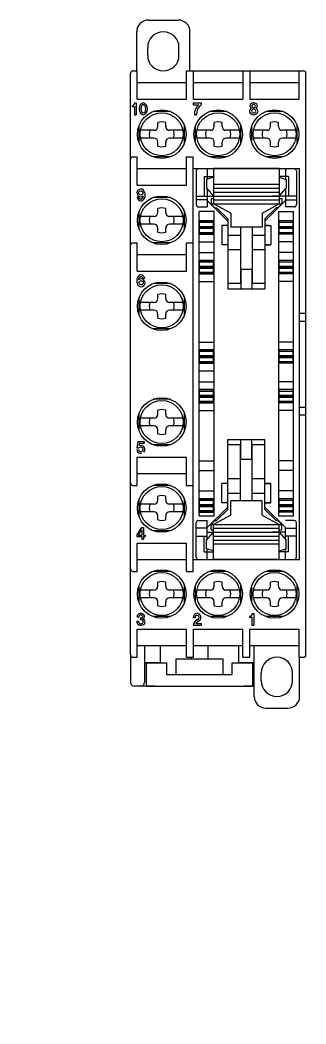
# Model space of a CAD drawing. Header units: millimetres. Extents: x 24 to 1375, y 8 to 284.
# Drawn here: x 875.7 to 912.2, y 7.5 to 135.9 of the extents above; entities that cross this region are included whole.
import ezdxf

# ---------------------------------------------------------------- set-up
doc = ezdxf.new("R2010")
doc.units = ezdxf.units.MM

msp = doc.modelspace()

# ---------------------------------------------------------------- hatches: boundary and pattern name
at = {"true_color": 0x4f9c68}
h = msp.add_hatch(color=105, dxfattribs=at)
h.dxf.hatch_style = 2
h.paths.add_polyline_path([(876.8, 11.47), (880.77, 11.48)])
h = msp.add_hatch(color=105, dxfattribs=at)
h.dxf.hatch_style = 2
h.paths.add_polyline_path([(876.8, 11.48), (880.77, 11.48)])
at = {"true_color": 0x509d69}
h = msp.add_hatch(color=115, dxfattribs=at)
h.dxf.hatch_style = 2
h.paths.add_polyline_path([(880.77, 11.48), (876.8, 11.48)])
at = {"true_color": 0x4e9b68}
h = msp.add_hatch(color=105, dxfattribs=at)
h.dxf.hatch_style = 2
h.paths.add_polyline_path([(876.8, 11.46), (880.77, 11.47)])
at = {"true_color": 0x4e9c68}
h = msp.add_hatch(color=105, dxfattribs=at)
h.dxf.hatch_style = 2
h.paths.add_polyline_path([(876.8, 11.47), (880.77, 11.47)])
at = {"true_color": 0x4c9b67}
h = msp.add_hatch(color=105, dxfattribs=at)
h.dxf.hatch_style = 2
h.paths.add_polyline_path([(876.8, 11.45), (880.77, 11.46)])
h = msp.add_hatch(color=105, dxfattribs=at)
h.dxf.hatch_style = 2
h.paths.add_polyline_path([(876.8, 11.46), (880.77, 11.46)])
at = {"true_color": 0x4d9a67}
h = msp.add_hatch(color=105, dxfattribs=at)
h.dxf.hatch_style = 2
h.paths.add_polyline_path([(876.8, 11.44), (880.77, 11.45)])
at = {"true_color": 0x4b9a66}
h = msp.add_hatch(color=105, dxfattribs=at)
h.dxf.hatch_style = 2
h.paths.add_polyline_path([(876.8, 11.43), (880.77, 11.44)])
h = msp.add_hatch(color=105, dxfattribs=at)
h.dxf.hatch_style = 2
h.paths.add_polyline_path([(876.8, 11.44), (880.77, 11.44)])
at = {"true_color": 0x4a9965}
h = msp.add_hatch(color=105, dxfattribs=at)
h.dxf.hatch_style = 2
h.paths.add_polyline_path([(876.8, 11.43), (880.77, 11.43)])
at = {"true_color": 0x499865}
h = msp.add_hatch(color=105, dxfattribs=at)
h.dxf.hatch_style = 2
h.paths.add_polyline_path([(876.8, 11.4), (880.77, 11.41)])
at = {"true_color": 0x489865}
h = msp.add_hatch(color=105, dxfattribs=at)
h.dxf.hatch_style = 2
h.paths.add_polyline_path([(876.8, 11.41), (880.77, 11.41)])
at = {"true_color": 0x479864}
h = msp.add_hatch(color=105, dxfattribs=at)
h.dxf.hatch_style = 2
h.paths.add_polyline_path([(876.8, 11.39), (880.77, 11.4)])
h = msp.add_hatch(color=105, dxfattribs=at)
h.dxf.hatch_style = 2
h.paths.add_polyline_path([(876.8, 11.4), (880.77, 11.4)])
at = {"true_color": 0x469763}
h = msp.add_hatch(color=105, dxfattribs=at)
h.dxf.hatch_style = 2
h.paths.add_polyline_path([(876.8, 11.38), (880.77, 11.39)])
at = {"true_color": 0x479764}
h = msp.add_hatch(color=105, dxfattribs=at)
h.dxf.hatch_style = 2
h.paths.add_polyline_path([(876.8, 11.39), (880.77, 11.39)])
at = {"true_color": 0x469663}
h = msp.add_hatch(color=105, dxfattribs=at)
h.dxf.hatch_style = 2
h.paths.add_polyline_path([(876.8, 11.37), (880.77, 11.38)])
at = {"true_color": 0x449662}
h = msp.add_hatch(color=105, dxfattribs=at)
h.dxf.hatch_style = 2
h.paths.add_polyline_path([(876.8, 11.36), (880.77, 11.37)])
h = msp.add_hatch(color=105, dxfattribs=at)
h.dxf.hatch_style = 2
h.paths.add_polyline_path([(876.8, 11.37), (880.77, 11.37)])
at = {"true_color": 0x439562}
h = msp.add_hatch(color=105, dxfattribs=at)
h.dxf.hatch_style = 2
h.paths.add_polyline_path([(876.8, 11.35), (880.77, 11.36)])
at = {"true_color": 0x459662}
h = msp.add_hatch(color=105, dxfattribs=at)
h.dxf.hatch_style = 2
h.paths.add_polyline_path([(876.8, 11.36), (880.77, 11.36)])
at = {"true_color": 0x419561}
h = msp.add_hatch(color=105, dxfattribs=at)
h.dxf.hatch_style = 2
h.paths.add_polyline_path([(876.8, 11.34), (880.77, 11.35)])
at = {"true_color": 0x439562}
h = msp.add_hatch(color=105, dxfattribs=at)
h.dxf.hatch_style = 2
h.paths.add_polyline_path([(876.8, 11.35), (880.77, 11.35)])
at = {"true_color": 0x429461}
h = msp.add_hatch(color=105, dxfattribs=at)
h.dxf.hatch_style = 2
h.paths.add_polyline_path([(876.8, 11.33), (880.77, 11.34)])
at = {"true_color": 0x409460}
h = msp.add_hatch(color=105, dxfattribs=at)
h.dxf.hatch_style = 2
h.paths.add_polyline_path([(876.8, 11.32), (880.77, 11.33)])
at = {"true_color": 0x429461}
h = msp.add_hatch(color=105, dxfattribs=at)
h.dxf.hatch_style = 2
h.paths.add_polyline_path([(876.8, 11.33), (880.77, 11.33)])
at = {"true_color": 0x3e9360}
h = msp.add_hatch(color=105, dxfattribs=at)
h.dxf.hatch_style = 2
h.paths.add_polyline_path([(876.8, 11.31), (880.77, 11.32)])
at = {"true_color": 0x409360}
h = msp.add_hatch(color=105, dxfattribs=at)
h.dxf.hatch_style = 2
h.paths.add_polyline_path([(876.8, 11.32), (880.77, 11.32)])
at = {"true_color": 0x3f935f}
h = msp.add_hatch(color=105, dxfattribs=at)
h.dxf.hatch_style = 2
h.paths.add_polyline_path([(876.8, 11.3), (880.77, 11.31)])
at = {"true_color": 0x3d925f}
h = msp.add_hatch(color=105, dxfattribs=at)
h.dxf.hatch_style = 2
h.paths.add_polyline_path([(876.8, 11.29), (880.77, 11.3)])
at = {"true_color": 0x3f935f}
h = msp.add_hatch(color=105, dxfattribs=at)
h.dxf.hatch_style = 2
h.paths.add_polyline_path([(876.8, 11.3), (880.77, 11.3)])
at = {"true_color": 0x3b925e}
h = msp.add_hatch(color=105, dxfattribs=at)
h.dxf.hatch_style = 2
h.paths.add_polyline_path([(876.8, 11.28), (880.77, 11.29)])
at = {"true_color": 0x3d925f}
h = msp.add_hatch(color=105, dxfattribs=at)
h.dxf.hatch_style = 2
h.paths.add_polyline_path([(876.8, 11.29), (880.77, 11.29)])
at = {"true_color": 0x3b915e}
h = msp.add_hatch(color=117, dxfattribs=at)
h.dxf.hatch_style = 2
h.paths.add_polyline_path([(876.8, 11.27), (880.77, 11.28)])
h = msp.add_hatch(color=117, dxfattribs=at)
h.dxf.hatch_style = 2
h.paths.add_polyline_path([(876.8, 11.28), (880.77, 11.28)])
at = {"true_color": 0x39915d}
h = msp.add_hatch(color=117, dxfattribs=at)
h.dxf.hatch_style = 2
h.paths.add_polyline_path([(876.8, 11.26), (880.77, 11.27)])
at = {"true_color": 0x37905d}
h = msp.add_hatch(color=117, dxfattribs=at)
h.dxf.hatch_style = 2
h.paths.add_polyline_path([(876.8, 11.25), (880.77, 11.26)])
at = {"true_color": 0x3a905d}
h = msp.add_hatch(color=117, dxfattribs=at)
h.dxf.hatch_style = 2
h.paths.add_polyline_path([(876.8, 11.26), (880.77, 11.26)])
at = {"true_color": 0x38905d}
h = msp.add_hatch(color=117, dxfattribs=at)
h.dxf.hatch_style = 2
h.paths.add_polyline_path([(876.8, 11.24), (880.77, 11.25)])
h = msp.add_hatch(color=117, dxfattribs=at)
h.dxf.hatch_style = 2
h.paths.add_polyline_path([(876.8, 11.25), (880.77, 11.25)])
at = {"true_color": 0x368f5c}
h = msp.add_hatch(color=117, dxfattribs=at)
h.dxf.hatch_style = 2
h.paths.add_polyline_path([(876.8, 11.23), (880.77, 11.24)])
h = msp.add_hatch(color=117, dxfattribs=at)
h.dxf.hatch_style = 2
h.paths.add_polyline_path([(876.8, 11.24), (880.77, 11.24)])
at = {"true_color": 0x348f5b}
h = msp.add_hatch(color=117, dxfattribs=at)
h.dxf.hatch_style = 2
h.paths.add_polyline_path([(876.8, 11.22), (880.77, 11.23)])
at = {"true_color": 0x328e5b}
h = msp.add_hatch(color=117, dxfattribs=at)
h.dxf.hatch_style = 2
h.paths.add_polyline_path([(876.8, 11.21), (880.77, 11.22)])
at = {"true_color": 0x348e5b}
h = msp.add_hatch(color=117, dxfattribs=at)
h.dxf.hatch_style = 2
h.paths.add_polyline_path([(876.8, 11.22), (880.77, 11.22)])
at = {"true_color": 0x338d5b}
h = msp.add_hatch(color=117, dxfattribs=at)
h.dxf.hatch_style = 2
h.paths.add_polyline_path([(876.8, 11.2), (880.77, 11.21)])
at = {"true_color": 0x328e5b}
h = msp.add_hatch(color=117, dxfattribs=at)
h.dxf.hatch_style = 2
h.paths.add_polyline_path([(876.8, 11.21), (880.77, 11.21)])
at = {"true_color": 0x308d5a}
h = msp.add_hatch(color=117, dxfattribs=at)
h.dxf.hatch_style = 2
h.paths.add_polyline_path([(876.8, 11.19), (880.77, 11.2)])
at = {"true_color": 0x2e8c5a}
h = msp.add_hatch(color=117, dxfattribs=at)
h.dxf.hatch_style = 2
h.paths.add_polyline_path([(876.8, 11.18), (880.77, 11.19)])
at = {"true_color": 0x318d5a}
h = msp.add_hatch(color=117, dxfattribs=at)
h.dxf.hatch_style = 2
h.paths.add_polyline_path([(876.8, 11.19), (880.77, 11.19)])
at = {"true_color": 0x2f8c59}
h = msp.add_hatch(color=117, dxfattribs=at)
h.dxf.hatch_style = 2
h.paths.add_polyline_path([(876.8, 11.17), (880.77, 11.18)])
at = {"true_color": 0x2e8c5a}
h = msp.add_hatch(color=117, dxfattribs=at)
h.dxf.hatch_style = 2
h.paths.add_polyline_path([(876.8, 11.18), (880.77, 11.18)])
at = {"true_color": 0x2d8b59}
h = msp.add_hatch(color=117, dxfattribs=at)
h.dxf.hatch_style = 2
h.paths.add_polyline_path([(876.8, 11.16), (880.77, 11.17)])
at = {"true_color": 0x2d8c59}
h = msp.add_hatch(color=117, dxfattribs=at)
h.dxf.hatch_style = 2
h.paths.add_polyline_path([(876.8, 11.17), (880.77, 11.17)])
at = {"true_color": 0x2b8b58}
h = msp.add_hatch(color=117, dxfattribs=at)
h.dxf.hatch_style = 2
h.paths.add_polyline_path([(876.8, 11.15), (880.77, 11.16)])
at = {"true_color": 0x298a58}
h = msp.add_hatch(color=117, dxfattribs=at)
h.dxf.hatch_style = 2
h.paths.add_polyline_path([(876.8, 11.13), (880.77, 11.14)])
h = msp.add_hatch(color=117, dxfattribs=at)
h.dxf.hatch_style = 2
h.paths.add_polyline_path([(876.8, 11.14), (880.77, 11.14)])
at = {"true_color": 0x278a57}
h = msp.add_hatch(color=107, dxfattribs=at)
h.dxf.hatch_style = 2
h.paths.add_polyline_path([(876.8, 11.12), (880.77, 11.13)])
at = {"true_color": 0x278957}
h = msp.add_hatch(color=107, dxfattribs=at)
h.dxf.hatch_style = 2
h.paths.add_polyline_path([(876.8, 11.12), (880.77, 11.12)])
at = {"true_color": 0x005e3c}
h = msp.add_hatch(color=128, dxfattribs=at)
h.dxf.hatch_style = 2
h.paths.add_polyline_path([(880.77, 7.52), (876.8, 7.52)])

# ---------------------------------------------------------------- linework, layer by layer
at = {"color": 7, "lineweight": 0}
for points in [[(892.07, 135.89), (891.77, 135.86), (891.49, 135.77), (891.23, 135.63), (891.01, 135.45), (890.83, 135.23), (890.69, 134.97), (890.6, 134.69), (890.57, 134.39)], [(892.07, 135.89), (895.87, 135.89)], [(897.37, 134.39), (897.34, 134.69), (897.25, 134.97), (897.12, 135.23), (896.93, 135.45), (896.71, 135.63), (896.46, 135.77), (896.17, 135.86), (895.87, 135.89)], [(890.57, 129.39), (890.57, 134.39)], [(895.97, 132.39), (895.93, 132.79), (895.81, 133.17), (895.63, 133.51), (895.39, 133.8), (895.09, 134.05), (894.75, 134.23), (894.38, 134.35), (893.97, 134.39), (893.57, 134.35), (893.19, 134.23), (892.85, 134.05), (892.56, 133.8), (892.31, 133.51), (892.13, 133.17), (892.01, 132.79), (891.97, 132.39)], [(897.37, 129.39), (897.37, 134.39)], [(891.97, 131.39), (891.97, 132.39)], [(895.97, 131.39), (895.97, 132.39)], [(891.97, 131.39), (892.01, 130.99), (892.13, 130.61), (892.31, 130.27), (892.56, 129.98), (892.85, 129.73), (893.19, 129.55), (893.57, 129.43), (893.97, 129.39), (894.38, 129.43), (894.75, 129.55), (895.09, 129.73), (895.39, 129.98), (895.63, 130.27), (895.81, 130.61), (895.93, 130.99), (895.97, 131.39)], [(890.07, 129.39), (889.96, 129.37), (889.86, 129.3), (889.8, 129.21), (889.77, 129.09)], [(889.77, 54.7), (889.77, 129.09)], [(890.07, 129.39), (890.62, 129.39)], [(890.62, 125.79), (890.62, 129.39)], [(896.92, 129.39), (897.82, 129.39)], [(896.92, 125.79), (896.92, 129.39)], [(897.37, 129.39), (911.37, 129.39)], [(897.82, 125.79), (897.82, 129.39)], [(904.12, 129.39), (905.02, 129.39)], [(904.12, 129.39), (904.12, 125.79)], [(905.02, 129.39), (905.02, 125.79)], [(911.32, 129.39), (911.87, 129.39)], [(911.32, 125.79), (911.32, 129.39)], [(912.17, 129.09), (912.15, 129.21), (912.08, 129.3), (911.99, 129.37), (911.87, 129.39)], [(912.17, 118.39), (912.17, 129.09)], [(890.62, 127.89), (896.92, 127.89)], [(897.82, 127.89), (904.12, 127.89)], [(905.02, 127.89), (911.32, 127.89)], [(889.97, 124.94), (890.11, 124.96), (890.22, 125.04), (890.3, 125.15), (890.33, 125.29)], [(889.97, 124.94), (889.97, 124.84)], [(889.97, 124.84), (890.29, 124.84)], [(890.29, 124.84), (890.29, 123.79)], [(890.33, 125.29), (890.51, 125.29)], [(890.51, 125.29), (890.51, 123.79)], [(890.62, 125.79), (896.92, 125.79)], [(890.91, 124.83), (890.87, 124.54)], [(890.87, 124.54), (890.91, 124.25)], [(891.03, 125.07), (890.91, 124.83)], [(891.21, 125.23), (891.03, 125.07)], [(891.12, 124.74), (891.1, 124.54)], [(891.1, 124.54), (891.12, 124.34)], [(891.19, 124.91), (891.12, 124.74)], [(891.29, 125.03), (891.19, 124.91)], [(891.41, 125.29), (891.21, 125.23)], [(891.41, 125.06), (891.29, 125.03)], [(891.62, 125.23), (891.41, 125.29)], [(891.53, 125.03), (891.41, 125.07)], [(891.64, 124.91), (891.53, 125.02)], [(891.79, 125.07), (891.62, 125.23)], [(891.7, 124.74), (891.64, 124.91)], [(891.73, 124.54), (891.7, 124.74)], [(891.7, 124.34), (891.73, 124.54)], [(891.91, 124.83), (891.79, 125.07)], [(891.95, 124.54), (891.91, 124.83)], [(891.91, 124.25), (891.95, 124.54)], [(897.77, 125.29), (897.77, 125.06)], [(897.77, 125.29), (898.79, 125.29)], [(897.77, 125.06), (898.5, 125.06)], [(897.82, 125.79), (904.12, 125.79)], [(898.5, 125.06), (898.26, 124.79), (898.08, 124.49), (897.97, 124.15), (897.93, 123.79)], [(898.79, 125.06), (898.54, 124.8), (898.35, 124.5), (898.23, 124.15), (898.2, 123.79)], [(898.79, 125.29), (898.79, 125.06)], [(905.1, 124.53), (905.01, 124.41)], [(905.02, 125.79), (911.32, 125.79)], [(905.05, 125.03), (905.03, 124.92)], [(905.03, 124.92), (905.05, 124.81)], [(905.12, 125.14), (905.05, 125.03)], [(905.05, 124.81), (905.12, 124.7)], [(905.23, 124.62), (905.1, 124.53)], [(905.22, 125.22), (905.11, 125.14)], [(905.12, 124.7), (905.23, 124.62)], [(905.35, 125.27), (905.22, 125.22)], [(905.29, 124.97), (905.27, 124.89)], [(905.27, 124.89), (905.29, 124.81)], [(905.34, 125.03), (905.29, 124.97)], [(905.29, 124.81), (905.34, 124.74)], [(905.42, 125.08), (905.34, 125.03)], [(905.34, 124.74), (905.42, 124.7)], [(905.5, 125.29), (905.35, 125.27)], [(905.5, 125.09), (905.42, 125.08)], [(905.42, 124.7), (905.5, 124.68)], [(905.65, 125.27), (905.5, 125.29)], [(905.59, 125.08), (905.5, 125.09)], [(905.59, 124.7), (905.5, 124.68)], [(905.66, 125.03), (905.59, 125.08)], [(905.59, 124.7), (905.66, 124.74)], [(905.78, 125.22), (905.65, 125.27)], [(905.71, 124.97), (905.66, 125.03)], [(905.66, 124.74), (905.71, 124.81)], [(905.73, 124.89), (905.71, 124.96)], [(905.71, 124.81), (905.73, 124.89)], [(905.77, 124.62), (905.88, 124.7)], [(905.9, 124.53), (905.77, 124.62)], [(905.89, 125.14), (905.78, 125.22)], [(905.88, 124.7), (905.95, 124.81)], [(905.96, 125.03), (905.89, 125.14)], [(905.99, 124.41), (905.9, 124.53)], [(905.95, 124.81), (905.98, 124.92)], [(905.98, 124.92), (905.96, 125.03)], [(890.29, 123.79), (890.51, 123.79)], [(890.91, 124.25), (891.03, 124.01)], [(891.03, 124.01), (891.21, 123.85)], [(891.12, 124.34), (891.19, 124.17)], [(891.19, 124.17), (891.29, 124.06)], [(891.21, 123.85), (891.41, 123.79)], [(891.29, 124.06), (891.41, 124.02)], [(891.41, 124.02), (891.53, 124.06)], [(891.41, 123.79), (891.62, 123.85)], [(891.53, 124.06), (891.64, 124.17)], [(891.62, 123.85), (891.79, 124.01)], [(891.64, 124.17), (891.7, 124.34)], [(891.79, 124.01), (891.91, 124.25)], [(894.87, 124.19), (892.68, 124.19)], [(897.93, 123.79), (898.2, 123.79)], [(902.07, 124.19), (899.88, 124.19)], [(905.01, 124.41), (904.97, 124.27)], [(904.97, 124.27), (904.99, 124.12)], [(904.99, 124.12), (905.06, 123.99)], [(905.06, 123.99), (905.18, 123.88)], [(905.18, 123.88), (905.33, 123.81)], [(905.25, 124.35), (905.23, 124.26)], [(905.23, 124.26), (905.25, 124.17)], [(905.31, 124.43), (905.25, 124.35)], [(905.25, 124.17), (905.31, 124.09)], [(905.39, 124.49), (905.31, 124.43)], [(905.31, 124.09), (905.39, 124.03)], [(905.33, 123.81), (905.5, 123.79)], [(905.5, 124.51), (905.39, 124.49)], [(905.39, 124.03), (905.5, 124.02)], [(905.6, 124.49), (905.5, 124.51)], [(905.5, 124.02), (905.6, 124.03)], [(905.5, 123.79), (905.67, 123.81)], [(905.69, 124.43), (905.6, 124.49)], [(905.6, 124.03), (905.69, 124.09)], [(905.67, 123.81), (905.82, 123.88)], [(905.75, 124.35), (905.69, 124.43)], [(905.69, 124.09), (905.75, 124.17)], [(905.77, 124.26), (905.75, 124.35)], [(905.75, 124.17), (905.77, 124.26)], [(905.82, 123.88), (905.94, 123.99)], [(905.94, 123.99), (906.02, 124.12)], [(906.03, 124.27), (905.99, 124.41)], [(906.02, 124.12), (906.03, 124.27)], [(909.27, 124.19), (907.08, 124.19)], [(890.87, 120.2), (890.87, 122.39)], [(892.77, 121.79), (892.97, 121.83), (893.13, 121.94), (893.23, 122.1), (893.27, 122.29)], [(894.27, 122.81), (893.77, 122.89), (893.27, 122.81)], [(893.27, 122.29), (893.27, 122.81)], [(894.27, 122.29), (894.27, 122.81)], [(894.27, 122.29), (894.31, 122.1), (894.42, 121.94), (894.58, 121.83), (894.77, 121.79)], [(896.67, 120.2), (896.67, 122.39)], [(898.07, 120.2), (898.07, 122.39)], [(899.97, 121.79), (900.17, 121.83), (900.33, 121.94), (900.43, 122.1), (900.47, 122.29)], [(901.47, 122.81), (900.97, 122.89), (900.47, 122.81)], [(900.47, 122.29), (900.47, 122.81)], [(901.47, 122.29), (901.47, 122.81)], [(901.47, 122.29), (901.51, 122.1), (901.62, 121.94), (901.78, 121.83), (901.97, 121.79)], [(903.87, 120.2), (903.87, 122.39)], [(905.27, 120.2), (905.27, 122.39)], [(907.17, 121.79), (907.37, 121.83), (907.53, 121.94), (907.63, 122.1), (907.67, 122.29)], [(908.67, 122.81), (908.17, 122.89), (907.67, 122.81)], [(907.67, 122.29), (907.67, 122.81)], [(908.67, 122.29), (908.67, 122.81)], [(908.67, 122.29), (908.71, 122.1), (908.82, 121.94), (908.98, 121.83), (909.17, 121.79)], [(911.07, 120.2), (911.07, 122.39)], [(892.77, 121.79), (891.07, 121.79)], [(892.77, 120.79), (891.07, 120.79)], [(892.25, 121.79), (892.17, 121.29), (892.25, 120.79)], [(893.27, 120.29), (893.23, 120.49), (893.13, 120.64), (892.97, 120.75), (892.77, 120.79)], [(894.77, 120.79), (894.58, 120.75), (894.42, 120.64), (894.31, 120.49), (894.27, 120.29)], [(896.48, 121.79), (894.77, 121.79)], [(896.48, 120.79), (894.77, 120.79)], [(895.29, 120.79), (895.37, 121.29), (895.29, 121.79)], [(899.97, 121.79), (898.27, 121.79)], [(899.97, 120.79), (898.27, 120.79)], [(899.45, 121.79), (899.37, 121.29), (899.45, 120.79)], [(900.47, 120.29), (900.43, 120.49), (900.33, 120.64), (900.17, 120.75), (899.97, 120.79)], [(901.97, 120.79), (901.78, 120.75), (901.62, 120.64), (901.51, 120.49), (901.47, 120.29)], [(903.68, 121.79), (901.97, 121.79)], [(903.68, 120.79), (901.97, 120.79)], [(902.49, 120.79), (902.57, 121.29), (902.49, 121.79)], [(907.17, 121.79), (905.47, 121.79)], [(907.17, 120.79), (905.47, 120.79)], [(906.65, 121.79), (906.57, 121.29), (906.65, 120.79)], [(907.67, 120.29), (907.63, 120.49), (907.53, 120.64), (907.37, 120.75), (907.17, 120.79)], [(909.17, 120.79), (908.98, 120.75), (908.82, 120.64), (908.71, 120.49), (908.67, 120.29)], [(910.88, 121.79), (909.17, 121.79)], [(910.88, 120.79), (909.17, 120.79)], [(909.69, 120.79), (909.77, 121.29), (909.69, 121.79)], [(893.27, 119.77), (893.27, 120.29)], [(893.27, 119.77), (893.77, 119.69), (894.27, 119.77)], [(894.27, 119.77), (894.27, 120.29)], [(900.47, 119.77), (900.47, 120.29)], [(900.47, 119.77), (900.97, 119.69), (901.47, 119.77)], [(901.47, 119.77), (901.47, 120.29)], [(907.67, 119.77), (907.67, 120.29)], [(907.67, 119.77), (908.17, 119.69), (908.67, 119.77)], [(908.67, 119.77), (908.67, 120.29)], [(890.07, 118.39), (889.96, 118.37), (889.86, 118.3), (889.8, 118.21), (889.77, 118.09)], [(890.07, 118.39), (890.62, 118.39)], [(890.62, 114.79), (890.62, 118.39)], [(894.87, 118.39), (892.68, 118.39)], [(896.92, 118.39), (897.77, 118.39)], [(896.92, 114.79), (896.92, 118.39)], [(897.77, 65.39), (897.77, 118.39)], [(902.07, 118.39), (899.88, 118.39)], [(909.27, 118.39), (907.08, 118.39)], [(912.17, 107.39), (912.17, 118.39)], [(890.62, 116.89), (896.92, 116.89)], [(897.77, 116.89), (911.37, 116.89)], [(898.47, 116.89), (898.36, 116.87), (898.26, 116.8), (898.2, 116.71), (898.17, 116.59)], [(898.37, 116.89), (900.37, 116.89)], [(899.57, 116.89), (899.57, 115.52)], [(900.37, 116.89), (900.37, 112.39)], [(908.77, 116.89), (900.37, 116.89)], [(900.37, 116.89), (900.37, 115.89)], [(908.77, 116.89), (908.77, 112.39)], [(908.77, 116.89), (908.77, 115.89)], [(908.77, 116.89), (910.77, 116.89)], [(909.57, 116.89), (909.57, 115.52)], [(910.97, 116.59), (910.95, 116.71), (910.88, 116.8), (910.79, 116.87), (910.67, 116.89)], [(911.37, 66.9), (911.37, 116.89)], [(898.17, 116.59), (898.17, 112.29)], [(899.17, 115.89), (899.17, 113.39)], [(899.17, 115.89), (900.37, 115.89)], [(900.37, 115.79), (899.47, 115.49)], [(909.97, 115.89), (908.77, 115.89)], [(908.77, 115.79), (909.67, 115.49)], [(909.97, 115.89), (909.97, 113.39)], [(910.97, 116.59), (910.97, 112.29)], [(891.11, 114.27), (890.92, 114.24), (890.75, 114.14), (890.64, 113.99), (890.59, 113.8), (890.62, 113.61), (890.72, 113.44), (890.87, 113.33), (891.06, 113.28), (891.25, 113.31), (891.41, 113.41)], [(890.62, 114.79), (896.92, 114.79)], [(891.25, 114.25), (891.11, 114.27)], [(899.47, 115.49), (899.47, 114.39)], [(899.47, 114.39), (900.37, 113.39)], [(899.57, 114.28), (899.57, 111.99)], [(900.37, 114.89), (908.77, 114.89)], [(900.37, 114.39), (908.77, 114.39)], [(908.77, 113.39), (909.67, 114.39)], [(909.57, 114.28), (909.57, 111.99)], [(909.67, 115.49), (909.67, 114.39)], [(890.86, 113.18), (890.62, 113.19)], [(890.62, 113.19), (890.7, 113.02)], [(890.7, 113.02), (890.81, 112.89)], [(890.86, 113.18), (890.89, 113.13)], [(890.89, 113.13), (890.93, 113.09)], [(890.93, 113.09), (890.97, 113.05)], [(890.97, 113.05), (891.01, 113.02)], [(891.01, 113.02), (891.05, 113.01)], [(891.05, 113.01), (891.09, 113)], [(891.09, 113), (891.14, 113)], [(891.14, 113), (891.18, 113.01)], [(891.18, 113.01), (891.22, 113.04)], [(891.22, 113.04), (891.26, 113.07)], [(891.38, 114.17), (891.25, 114.25)], [(891.26, 113.07), (891.3, 113.11)], [(891.3, 113.11), (891.33, 113.15)], [(891.33, 113.15), (891.36, 113.21)], [(891.36, 113.21), (891.38, 113.27)], [(891.36, 112.86), (891.47, 112.98)], [(891.5, 114.05), (891.38, 114.17)], [(891.38, 113.27), (891.4, 113.34)], [(891.4, 113.34), (891.42, 113.41)], [(891.47, 112.98), (891.57, 113.13)], [(891.58, 113.89), (891.5, 114.05)], [(891.57, 113.13), (891.63, 113.31)], [(891.63, 113.71), (891.58, 113.89)], [(891.65, 113.51), (891.63, 113.71)], [(891.63, 113.32), (891.65, 113.51)], [(894.87, 113.19), (892.68, 113.19)], [(898.17, 113.39), (899.57, 113.39)], [(899.57, 113.39), (901.26, 113.39)], [(900.06, 113.09), (900.37, 113.09)], [(900.06, 113.09), (900.06, 112.39)], [(900.37, 113.89), (908.77, 113.89)], [(900.37, 113.39), (908.77, 113.39)], [(909.57, 113.39), (907.9, 113.39)], [(908.77, 113.09), (909.08, 113.09)], [(909.08, 113.09), (909.08, 112.39)], [(910.97, 113.39), (909.57, 113.39)], [(890.81, 112.89), (890.94, 112.81)], [(890.94, 112.81), (891.08, 112.77)], [(891.08, 112.77), (891.22, 112.79)], [(891.22, 112.79), (891.36, 112.86)], [(894.27, 111.81), (893.77, 111.89), (893.27, 111.81)], [(893.27, 111.29), (893.27, 111.81)], [(894.27, 111.29), (894.27, 111.81)], [(899.57, 112.89), (898.17, 112.89)], [(898.17, 112.29), (898.2, 112.17), (898.26, 112.08), (898.36, 112.01), (898.47, 111.99)], [(898.47, 111.99), (899.57, 111.99)], [(902.19, 110.19), (899.57, 112.81)], [(900.06, 112.39), (909.08, 112.39)], [(900.06, 112.39), (900.56, 111.89)], [(900.37, 112.89), (908.77, 112.89)], [(902.57, 111.19), (900.37, 112.39)], [(900.56, 111.89), (900.77, 111.89)], [(900.77, 111.89), (902.19, 110.47)], [(906.57, 111.19), (908.77, 112.39)], [(906.95, 110.19), (909.57, 112.81)], [(908.37, 111.89), (906.95, 110.47)], [(908.58, 111.89), (908.37, 111.89)], [(909.08, 112.39), (908.58, 111.89)], [(909.57, 112.89), (910.97, 112.89)], [(910.67, 111.99), (909.57, 111.99)], [(910.67, 111.99), (910.79, 112.02), (910.88, 112.08), (910.95, 112.18), (910.97, 112.29)], [(890.87, 109.2), (890.87, 111.39)], [(892.77, 110.79), (891.07, 110.79)], [(892.25, 110.79), (892.17, 110.29), (892.25, 109.79)], [(892.77, 110.79), (892.97, 110.83), (893.13, 110.94), (893.23, 111.1), (893.27, 111.29)], [(894.27, 111.29), (894.31, 111.1), (894.42, 110.94), (894.58, 110.83), (894.77, 110.79)], [(896.48, 110.79), (894.77, 110.79)], [(895.29, 109.79), (895.37, 110.29), (895.29, 110.79)], [(896.67, 109.2), (896.67, 111.39)], [(900.44, 111.41), (898.54, 111.41)], [(898.54, 78.3), (898.54, 111.41)], [(900.44, 78.3), (900.44, 111.41)], [(902.19, 110.47), (902.19, 102.19)], [(902.57, 111.19), (902.57, 109.39)], [(906.57, 111.19), (906.57, 109.39)], [(906.95, 110.47), (906.95, 102.19)], [(908.7, 79.51), (908.7, 111.41)], [(908.7, 111.41), (910.6, 111.41)], [(910.6, 79.51), (910.6, 111.41)], [(892.77, 109.79), (891.07, 109.79)], [(893.27, 109.29), (893.23, 109.49), (893.13, 109.64), (892.97, 109.75), (892.77, 109.79)], [(893.27, 108.77), (893.27, 109.29)], [(894.77, 109.79), (894.58, 109.75), (894.42, 109.65), (894.31, 109.49), (894.27, 109.29)], [(894.27, 108.77), (894.27, 109.29)], [(896.48, 109.79), (894.77, 109.79)], [(900.44, 110.23), (898.54, 110.23)], [(898.54, 110.23), (900.44, 110.23)], [(898.59, 108.53), (898.59, 110.23)], [(898.59, 110.04), (900.39, 110.04)], [(898.59, 109.51), (900.39, 109.51)], [(898.59, 109.38), (900.39, 109.38)], [(898.59, 109.26), (900.39, 109.26)], [(900.39, 108.53), (900.39, 110.23)], [(902.19, 109.64), (901.44, 109.64)], [(901.44, 109.64), (901.44, 107.14)], [(902.19, 109.64), (901.44, 109.64)], [(902.19, 110.19), (902.19, 101.53)], [(906.57, 109.39), (902.57, 109.39)], [(903.82, 109.39), (903.82, 102.19)], [(905.32, 109.39), (905.32, 102.19)], [(906.95, 110.18), (906.95, 101.53)], [(907.45, 109.64), (906.95, 109.64)], [(906.95, 109.64), (907.7, 109.64)], [(907.7, 109.64), (907.7, 107.14)], [(910.6, 110.23), (908.7, 110.23)], [(910.6, 110.23), (908.7, 110.23)], [(908.75, 108.53), (908.75, 110.23)], [(908.75, 110.04), (910.55, 110.04)], [(908.75, 109.51), (910.55, 109.51)], [(908.75, 109.38), (910.55, 109.38)], [(908.75, 109.26), (910.55, 109.26)], [(910.55, 108.53), (910.55, 110.23)], [(893.27, 108.77), (893.77, 108.69), (894.27, 108.77)], [(898.54, 108.53), (900.44, 108.53)], [(900.44, 108.53), (898.54, 108.53)], [(898.59, 108.72), (900.39, 108.72)], [(902.19, 108.39), (903.82, 108.39)], [(905.32, 108.39), (906.95, 108.39)], [(910.6, 108.53), (908.7, 108.53)], [(910.6, 108.53), (908.7, 108.53)], [(908.75, 108.72), (910.55, 108.72)], [(890.07, 107.39), (889.96, 107.37), (889.86, 107.3), (889.8, 107.21), (889.77, 107.09)], [(890.07, 107.39), (890.62, 107.39)], [(890.62, 103.79), (890.62, 107.39)], [(894.87, 107.39), (892.68, 107.39)], [(896.92, 107.39), (897.77, 107.39)], [(896.92, 103.79), (896.92, 107.39)], [(898.54, 107.53), (900.44, 107.53)], [(902.19, 107.14), (901.44, 107.14)], [(902.19, 107.14), (901.44, 107.14)], [(907.45, 107.14), (906.95, 107.14)], [(906.95, 107.14), (907.7, 107.14)], [(910.6, 107.53), (908.7, 107.53)], [(912.17, 76.39), (912.17, 107.39)], [(890.62, 105.89), (896.92, 105.89)], [(898.54, 106.15), (900.44, 106.15)], [(902.19, 106.53), (903.82, 106.53)], [(905.32, 106.53), (906.95, 106.53)], [(910.6, 106.15), (908.7, 106.15)], [(898.54, 105.15), (900.44, 105.15)], [(900.44, 105.15), (898.54, 105.15)], [(898.59, 103.45), (898.59, 105.15)], [(898.59, 104.96), (900.39, 104.96)], [(898.59, 104.43), (900.39, 104.43)], [(898.59, 104.3), (900.39, 104.3)], [(898.59, 104.18), (900.39, 104.18)], [(900.39, 103.45), (900.39, 105.15)], [(903.87, 104.03), (905.27, 104.03)], [(903.87, 104.03), (903.87, 101.53)], [(905.27, 104.03), (905.27, 101.53)], [(910.6, 105.15), (908.7, 105.15)], [(910.6, 105.15), (908.7, 105.15)], [(908.75, 103.45), (908.75, 105.15)], [(908.75, 104.96), (910.55, 104.96)], [(908.75, 104.43), (910.55, 104.43)], [(908.75, 104.3), (910.55, 104.3)], [(908.75, 104.18), (910.55, 104.18)], [(910.55, 103.45), (910.55, 105.15)], [(890.59, 102.74), (890.57, 102.54)], [(890.65, 102.92), (890.59, 102.74)], [(890.62, 103.79), (896.92, 103.79)], [(890.74, 103.08), (890.65, 102.93)], [(890.85, 103.2), (890.74, 103.08)], [(891.13, 101.79), (891.32, 101.83), (891.48, 101.93), (891.59, 102.08), (891.64, 102.27), (891.6, 102.47), (891.5, 102.63), (891.35, 102.74), (891.15, 102.78), (890.97, 102.75), (890.8, 102.65)], [(890.82, 102.72), (890.8, 102.65)], [(890.84, 102.79), (890.82, 102.72)], [(890.86, 102.85), (890.84, 102.79)], [(890.99, 103.27), (890.85, 103.2)], [(890.89, 102.91), (890.86, 102.85)], [(890.92, 102.96), (890.89, 102.91)], [(890.95, 103), (890.92, 102.96)], [(890.99, 103.03), (890.95, 103)], [(891.13, 103.29), (890.99, 103.27)], [(891.04, 103.05), (890.99, 103.03)], [(891.08, 103.06), (891.03, 103.05)], [(891.12, 103.07), (891.08, 103.06)], [(891.16, 103.06), (891.12, 103.07)], [(891.27, 103.26), (891.13, 103.29)], [(891.21, 103.04), (891.16, 103.06)], [(891.25, 103.02), (891.21, 103.04)], [(891.29, 102.98), (891.25, 103.02)], [(891.4, 103.18), (891.27, 103.26)], [(891.32, 102.94), (891.29, 102.98)], [(891.35, 102.89), (891.32, 102.94)], [(891.35, 102.89), (891.59, 102.89)], [(891.51, 103.05), (891.4, 103.18)], [(891.59, 102.89), (891.51, 103.05)], [(900.44, 103.45), (898.54, 103.45)], [(898.54, 103.45), (900.44, 103.45)], [(898.59, 103.64), (900.39, 103.64)], [(910.6, 103.45), (908.7, 103.45)], [(910.6, 103.45), (908.7, 103.45)], [(908.75, 103.64), (910.55, 103.64)], [(890.57, 102.54), (890.59, 102.35)], [(890.59, 102.35), (890.65, 102.16)], [(890.65, 102.16), (890.73, 102.01)], [(890.73, 102.01), (890.85, 101.89)], [(890.85, 101.89), (890.98, 101.81)], [(890.98, 101.82), (891.12, 101.79)], [(894.87, 102.19), (892.68, 102.19)], [(898.54, 102.45), (900.44, 102.45)], [(903.82, 102.19), (902.19, 102.19)], [(902.19, 101.53), (906.95, 101.53)], [(906.95, 102.19), (905.32, 102.19)], [(908.7, 101.23), (908.7, 102.61)], [(910.6, 102.45), (908.7, 102.45)], [(890.87, 98.2), (890.87, 100.39)], [(892.77, 99.79), (892.97, 99.83), (893.13, 99.94), (893.23, 100.1), (893.27, 100.29)], [(894.27, 100.81), (893.77, 100.89), (893.27, 100.81)], [(893.27, 100.29), (893.27, 100.81)], [(894.27, 100.29), (894.27, 100.81)], [(894.27, 100.29), (894.31, 100.1), (894.42, 99.94), (894.58, 99.83), (894.77, 99.79)], [(896.67, 98.2), (896.67, 100.39)], [(892.77, 99.79), (891.07, 99.79)], [(892.25, 99.79), (892.17, 99.29), (892.25, 98.79)], [(896.48, 99.79), (894.77, 99.79)], [(895.29, 98.79), (895.37, 99.29), (895.29, 99.79)], [(892.77, 98.79), (891.07, 98.79)], [(893.27, 98.29), (893.23, 98.49), (893.13, 98.65), (892.97, 98.75), (892.77, 98.79)], [(893.27, 97.77), (893.27, 98.29)], [(893.27, 97.77), (893.77, 97.69), (894.27, 97.77)], [(894.77, 98.79), (894.58, 98.75), (894.42, 98.65), (894.31, 98.49), (894.27, 98.29)], [(894.27, 97.77), (894.27, 98.29)], [(896.48, 98.79), (894.77, 98.79)], [(911.37, 98.39), (912.17, 98.39)], [(894.87, 96.39), (892.68, 96.39)], [(911.37, 97.39), (912.17, 97.39)], [(898.54, 94.72), (900.44, 94.72)], [(898.54, 93.72), (900.44, 93.72)], [(900.44, 93.72), (898.54, 93.72)], [(898.59, 92.02), (898.59, 93.72)], [(900.39, 92.02), (900.39, 93.72)], [(910.6, 94.72), (908.7, 94.72)], [(910.6, 93.72), (908.7, 93.72)], [(910.6, 93.72), (908.7, 93.72)], [(908.75, 92.02), (908.75, 93.72)], [(910.55, 92.02), (910.55, 93.72)], [(898.59, 93.53), (900.39, 93.53)], [(898.59, 93), (900.39, 93)], [(898.59, 92.87), (900.39, 92.87)], [(898.59, 92.75), (900.39, 92.75)], [(908.75, 93.53), (910.55, 93.53)], [(908.75, 93), (910.55, 93)], [(908.75, 92.87), (910.55, 92.87)], [(908.75, 92.75), (910.55, 92.75)], [(900.44, 92.02), (898.54, 92.02)], [(898.54, 92.02), (900.44, 92.02)], [(898.59, 92.21), (900.39, 92.21)], [(910.6, 92.02), (908.7, 92.02)], [(910.6, 92.02), (908.7, 92.02)], [(908.75, 92.21), (910.55, 92.21)], [(898.54, 91.02), (900.44, 91.02)], [(898.54, 89.64), (900.44, 89.64)], [(898.54, 88.64), (900.44, 88.64)], [(900.44, 88.64), (898.54, 88.64)], [(898.59, 86.94), (898.59, 88.64)], [(900.39, 86.94), (900.39, 88.64)], [(910.6, 89.64), (908.7, 89.64)], [(910.6, 88.64), (908.7, 88.64)], [(910.6, 88.64), (908.7, 88.64)], [(908.75, 86.94), (908.75, 88.64)], [(910.55, 86.94), (910.55, 88.64)], [(894.87, 87.39), (892.68, 87.39)], [(898.59, 88.45), (900.39, 88.45)], [(898.59, 87.92), (900.39, 87.92)], [(898.59, 87.79), (900.39, 87.79)], [(898.59, 87.67), (900.39, 87.67)], [(908.75, 88.45), (910.55, 88.45)], [(908.75, 87.92), (910.55, 87.92)], [(908.75, 87.79), (910.55, 87.79)], [(908.75, 87.67), (910.55, 87.67)], [(894.27, 86.01), (893.77, 86.09), (893.27, 86.01)], [(893.27, 85.49), (893.27, 86.01)], [(894.27, 85.49), (894.27, 86.01)], [(898.54, 86.94), (900.44, 86.94)], [(900.44, 86.94), (898.54, 86.94)], [(898.59, 87.14), (900.39, 87.14)], [(910.6, 86.94), (908.7, 86.94)], [(910.6, 86.94), (908.7, 86.94)], [(908.75, 87.14), (910.55, 87.14)], [(911.37, 86.39), (912.17, 86.39)], [(890.87, 83.4), (890.87, 85.59)], [(892.77, 84.99), (891.07, 84.99)], [(892.25, 84.99), (892.17, 84.49), (892.25, 83.99)], [(892.77, 84.99), (892.97, 85.03), (893.13, 85.14), (893.23, 85.3), (893.27, 85.49)], [(894.27, 85.49), (894.31, 85.3), (894.42, 85.14), (894.58, 85.03), (894.77, 84.99)], [(896.48, 84.99), (894.77, 84.99)], [(895.29, 83.99), (895.37, 84.49), (895.29, 84.99)], [(896.67, 83.4), (896.67, 85.59)], [(898.54, 85.94), (900.44, 85.94)], [(910.6, 85.94), (908.7, 85.94)], [(911.37, 85.39), (912.17, 85.39)], [(892.77, 83.99), (891.07, 83.99)], [(893.27, 83.49), (893.23, 83.69), (893.13, 83.85), (892.97, 83.95), (892.77, 83.99)], [(893.27, 82.97), (893.27, 83.49)], [(894.77, 83.99), (894.58, 83.95), (894.42, 83.85), (894.31, 83.69), (894.27, 83.49)], [(894.27, 82.97), (894.27, 83.49)], [(896.48, 83.99), (894.77, 83.99)], [(893.27, 82.97), (893.77, 82.89), (894.27, 82.97)], [(902.19, 82.25), (906.95, 82.25)], [(902.19, 73.59), (902.19, 82.25)], [(903.87, 79.75), (903.87, 82.25)], [(905.27, 79.75), (905.27, 82.25)], [(906.95, 73.59), (906.95, 82.25)], [(890.57, 80.91), (890.8, 80.92)], [(890.57, 80.91), (890.62, 80.77)], [(890.73, 81.99), (890.59, 81.17)], [(890.59, 81.17), (890.86, 81.17)], [(890.73, 81.99), (891.54, 81.99)], [(890.8, 80.92), (890.84, 80.83)], [(890.92, 81.77), (890.86, 81.43)], [(890.94, 81.23), (890.86, 81.17)], [(890.92, 81.77), (891.54, 81.77)], [(891.03, 81.26), (890.94, 81.23)], [(891.19, 81.47), (891.02, 81.47)], [(891.13, 81.27), (891.03, 81.26)], [(891.23, 81.24), (891.13, 81.27)], [(891.34, 81.42), (891.19, 81.47)], [(891.31, 81.18), (891.23, 81.24)], [(891.36, 81.11), (891.31, 81.18)], [(891.47, 81.33), (891.34, 81.42)], [(891.35, 80.84), (891.38, 80.92)], [(891.39, 81.02), (891.36, 81.11)], [(891.38, 80.92), (891.39, 81.02)], [(891.56, 81.2), (891.47, 81.33)], [(891.54, 81.99), (891.54, 81.77)], [(891.61, 81.06), (891.56, 81.2)], [(891.56, 80.76), (891.61, 80.9)], [(891.61, 80.9), (891.61, 81.06)], [(894.87, 81.59), (892.68, 81.59)], [(902.19, 73.31), (902.19, 81.59)], [(903.82, 81.59), (902.19, 81.59)], [(903.82, 74.39), (903.82, 81.59)], [(906.95, 81.59), (905.32, 81.59)], [(905.32, 74.39), (905.32, 81.59)], [(906.95, 73.31), (906.95, 81.59)], [(890.62, 80.77), (890.72, 80.64)], [(890.62, 79.99), (896.92, 79.99)], [(890.62, 76.39), (890.62, 79.99)], [(890.72, 80.64), (890.85, 80.55)], [(890.84, 80.83), (890.91, 80.76)], [(890.85, 80.55), (891, 80.5)], [(890.91, 80.76), (890.99, 80.72)], [(890.99, 80.72), (891.09, 80.7)], [(891, 80.5), (891.17, 80.5)], [(891.09, 80.7), (891.19, 80.72)], [(891.19, 80.72), (891.28, 80.77)], [(891.28, 80.77), (891.35, 80.84)], [(891.46, 80.63), (891.56, 80.76)], [(896.92, 76.39), (896.92, 79.99)], [(903.87, 79.75), (905.27, 79.75)], [(898.54, 79.51), (900.44, 79.51)], [(910.6, 79.51), (908.7, 79.51)], [(908.7, 72.48), (908.7, 79.5)], [(910.6, 72.48), (910.6, 79.5)], [(890.62, 77.89), (896.92, 77.89)], [(898.54, 72.48), (898.54, 78.3)], [(898.54, 78.3), (900.44, 78.3)], [(900.44, 72.48), (900.44, 78.3)], [(902.19, 77.25), (903.82, 77.25)], [(905.32, 77.25), (906.95, 77.25)], [(910.6, 78.3), (908.7, 78.3)], [(889.77, 76.69), (889.8, 76.58), (889.86, 76.48), (889.96, 76.42), (890.07, 76.39)], [(890.07, 76.39), (890.62, 76.39)], [(894.87, 76.39), (892.68, 76.39)], [(896.92, 76.39), (897.77, 76.39)], [(902.19, 76.64), (901.44, 76.64)], [(901.44, 74.15), (901.44, 76.64)], [(902.19, 76.64), (901.44, 76.64)], [(907.7, 76.64), (906.95, 76.64)], [(906.95, 76.64), (907.7, 76.64)], [(907.7, 74.15), (907.7, 76.64)], [(912.17, 65.39), (912.17, 76.39)], [(890.87, 72.4), (890.87, 74.59)], [(892.77, 73.99), (892.97, 74.03), (893.13, 74.14), (893.23, 74.3), (893.27, 74.49)], [(894.27, 75.02), (893.77, 75.09), (893.27, 75.02)], [(893.27, 74.49), (893.27, 75.02)], [(894.27, 74.49), (894.27, 75.02)], [(894.27, 74.49), (894.31, 74.3), (894.42, 74.14), (894.58, 74.03), (894.77, 73.99)], [(896.67, 72.4), (896.67, 74.59)], [(898.54, 75.67), (900.44, 75.67)], [(900.44, 74.67), (898.54, 74.67)], [(898.54, 74.67), (900.44, 74.67)], [(898.59, 72.97), (898.59, 74.67)], [(898.59, 74.48), (900.39, 74.48)], [(900.39, 72.97), (900.39, 74.67)], [(902.19, 75.39), (903.82, 75.39)], [(905.32, 75.39), (906.95, 75.39)], [(910.6, 75.67), (908.7, 75.67)], [(910.6, 74.67), (908.7, 74.67)], [(910.6, 74.67), (908.7, 74.67)], [(908.75, 72.97), (908.75, 74.67)], [(908.75, 74.48), (910.55, 74.48)], [(910.55, 72.97), (910.55, 74.67)], [(892.77, 73.99), (891.07, 73.99)], [(892.25, 73.99), (892.17, 73.5), (892.25, 73)], [(896.48, 73.99), (894.77, 73.99)], [(895.29, 73), (895.37, 73.5), (895.29, 73.99)], [(898.59, 73.95), (900.39, 73.95)], [(898.59, 73.82), (900.39, 73.82)], [(898.59, 73.7), (900.39, 73.7)], [(902.19, 73.59), (899.57, 70.98)], [(900.77, 71.89), (902.19, 73.31)], [(902.19, 74.15), (901.44, 74.15)], [(902.19, 74.15), (901.44, 74.15)], [(906.57, 74.39), (902.57, 74.39)], [(902.57, 72.59), (902.57, 74.39)], [(906.57, 72.59), (906.57, 74.39)], [(907.7, 74.15), (906.95, 74.15)], [(906.95, 74.15), (907.7, 74.15)], [(906.95, 73.59), (909.57, 70.98)], [(908.37, 71.89), (906.95, 73.31)], [(908.75, 73.95), (910.55, 73.95)], [(908.75, 73.82), (910.55, 73.82)], [(908.75, 73.7), (910.55, 73.7)], [(892.77, 73), (891.07, 73)], [(893.27, 72.5), (893.23, 72.69), (893.13, 72.85), (892.97, 72.96), (892.77, 72.99)], [(893.27, 71.97), (893.27, 72.5)], [(893.27, 71.97), (893.77, 71.89), (894.27, 71.97)], [(894.77, 73), (894.58, 72.96), (894.42, 72.85), (894.31, 72.69), (894.27, 72.5)], [(894.27, 71.97), (894.27, 72.5)], [(896.48, 73), (894.77, 73)], [(898.47, 71.89), (898.36, 71.87), (898.26, 71.81), (898.2, 71.71), (898.17, 71.59)], [(898.47, 71.89), (899.57, 71.89)], [(898.54, 72.97), (900.44, 72.97)], [(900.44, 72.97), (898.54, 72.97)], [(898.54, 72.48), (900.44, 72.48)], [(898.59, 73.17), (900.39, 73.17)], [(899.57, 69.51), (899.57, 71.89)], [(900.06, 71.39), (900.56, 71.89)], [(902.57, 72.59), (900.37, 71.39)], [(900.56, 71.89), (900.77, 71.89)], [(906.57, 72.59), (908.77, 71.39)], [(908.58, 71.89), (908.37, 71.89)], [(909.08, 71.39), (908.58, 71.89)], [(910.6, 72.97), (908.7, 72.97)], [(910.6, 72.97), (908.7, 72.97)], [(908.7, 72.48), (910.6, 72.48)], [(908.75, 73.17), (910.55, 73.17)], [(910.67, 71.89), (909.57, 71.89)], [(910.97, 71.6), (910.95, 71.71), (910.88, 71.81), (910.79, 71.87), (910.67, 71.9)], [(890.57, 70), (891.23, 70.99)], [(890.77, 70), (891.22, 70.68)], [(891.22, 70.68), (891.22, 70)], [(891.23, 70.99), (891.44, 70.99)], [(891.43, 70.99), (891.43, 70)], [(898.17, 67.19), (898.17, 71.6)], [(899.57, 70.9), (898.17, 70.9)], [(900.06, 71.39), (909.08, 71.39)], [(900.06, 70.69), (900.06, 71.39)], [(900.06, 70.69), (900.37, 70.69)], [(900.37, 66.9), (900.37, 71.39)], [(900.37, 70.9), (908.77, 70.9)], [(908.77, 66.9), (908.77, 71.39)], [(908.77, 70.69), (909.08, 70.69)], [(909.08, 70.69), (909.08, 71.39)], [(909.57, 69.51), (909.57, 70.98)], [(909.57, 70.9), (910.97, 70.9)], [(910.97, 67.19), (910.97, 71.6)], [(890.57, 70), (890.57, 69.83)], [(890.57, 69.83), (891.22, 69.83)], [(890.77, 70), (891.22, 70)], [(891.22, 69.83), (891.22, 69.5)], [(891.22, 69.5), (891.43, 69.5)], [(891.43, 70), (891.66, 70)], [(891.43, 69.83), (891.43, 69.5)], [(891.43, 69.83), (891.66, 69.83)], [(891.66, 70), (891.66, 69.83)], [(894.87, 70.59), (892.68, 70.59)], [(898.17, 69.89), (899.57, 69.89)], [(899.17, 67.89), (899.17, 69.9)], [(899.47, 69.4), (900.37, 70.39)], [(899.47, 68.29), (899.47, 69.4)], [(899.57, 70.39), (901.26, 70.39)], [(900.37, 70.39), (908.77, 70.39)], [(900.37, 69.89), (908.77, 69.89)], [(900.37, 69.4), (908.77, 69.4)], [(909.57, 70.39), (907.89, 70.39)], [(908.77, 70.39), (909.67, 69.4)], [(910.97, 69.89), (909.57, 69.89)], [(909.67, 68.29), (909.67, 69.4)], [(909.97, 67.89), (909.97, 69.9)], [(890.62, 65.39), (890.62, 69)], [(890.62, 68.99), (896.92, 68.99)], [(896.92, 65.39), (896.92, 69)], [(900.37, 68), (899.47, 68.29)], [(899.57, 66.9), (899.57, 68.26)], [(900.37, 68.9), (908.77, 68.9)], [(908.77, 68), (909.67, 68.29)], [(909.57, 66.9), (909.57, 68.26)], [(890.62, 66.9), (896.92, 66.9)], [(897.77, 66.9), (911.37, 66.9)], [(898.17, 67.19), (898.2, 67.08), (898.26, 66.98), (898.36, 66.92), (898.47, 66.9)], [(899.17, 67.89), (900.37, 67.89)], [(900.37, 66.9), (900.37, 67.89)], [(908.77, 66.9), (900.37, 66.9)], [(909.97, 67.89), (908.77, 67.89)], [(908.77, 66.9), (908.77, 67.89)], [(910.67, 66.9), (910.79, 66.92), (910.88, 66.98), (910.95, 67.08), (910.97, 67.19)], [(889.77, 65.7), (889.8, 65.58), (889.86, 65.48), (889.96, 65.42), (890.07, 65.39)], [(890.07, 65.39), (890.62, 65.39)], [(894.87, 65.39), (892.68, 65.39)], [(896.92, 65.39), (897.77, 65.39)], [(902.07, 65.39), (899.88, 65.39)], [(909.27, 65.39), (907.08, 65.39)], [(912.17, 54.7), (912.17, 65.4)], [(890.87, 61.4), (890.87, 63.59)], [(892.77, 63), (891.07, 63)], [(892.25, 63), (892.17, 62.5), (892.25, 62)], [(892.77, 63), (892.97, 63.03), (893.13, 63.14), (893.23, 63.3), (893.27, 63.5)], [(894.27, 64.01), (893.77, 64.1), (893.27, 64.01)], [(893.27, 63.5), (893.27, 64.02)], [(894.27, 63.5), (894.27, 64.02)], [(894.27, 63.5), (894.31, 63.3), (894.42, 63.14), (894.58, 63.03), (894.77, 63)], [(896.48, 63), (894.77, 63)], [(895.29, 62), (895.37, 62.5), (895.29, 62.99)], [(896.67, 61.4), (896.67, 63.59)], [(898.07, 61.4), (898.07, 63.59)], [(899.97, 63), (898.27, 63)], [(899.45, 63), (899.37, 62.5), (899.45, 62)], [(899.97, 63), (900.17, 63.03), (900.33, 63.14), (900.43, 63.3), (900.47, 63.5)], [(901.47, 64.01), (900.97, 64.1), (900.47, 64.01)], [(900.47, 63.5), (900.47, 64.02)], [(901.47, 63.5), (901.47, 64.02)], [(901.47, 63.5), (901.51, 63.3), (901.62, 63.14), (901.78, 63.03), (901.97, 63)], [(903.68, 63), (901.97, 63)], [(902.49, 62), (902.57, 62.5), (902.49, 62.99)], [(903.87, 61.4), (903.87, 63.59)], [(905.27, 61.4), (905.27, 63.59)], [(907.17, 63), (905.47, 63)], [(906.65, 63), (906.57, 62.5), (906.65, 62)], [(907.17, 63), (907.37, 63.03), (907.53, 63.14), (907.63, 63.3), (907.67, 63.5)], [(908.67, 64.01), (908.17, 64.1), (907.67, 64.01)], [(907.67, 63.5), (907.67, 64.02)], [(908.67, 63.5), (908.67, 64.02)], [(908.67, 63.5), (908.71, 63.3), (908.82, 63.14), (908.98, 63.03), (909.17, 63)], [(910.88, 63), (909.17, 63)], [(909.69, 62), (909.77, 62.5), (909.69, 62.99)], [(911.07, 61.4), (911.07, 63.59)], [(892.77, 62), (891.07, 62)], [(893.27, 61.49), (893.23, 61.69), (893.13, 61.85), (892.97, 61.96), (892.77, 62)], [(894.77, 62), (894.58, 61.96), (894.42, 61.85), (894.31, 61.69), (894.27, 61.5)], [(896.48, 62), (894.77, 62)], [(899.97, 62), (898.27, 62)], [(900.47, 61.49), (900.43, 61.69), (900.33, 61.85), (900.17, 61.96), (899.97, 62)], [(901.97, 62), (901.78, 61.96), (901.62, 61.85), (901.51, 61.69), (901.47, 61.5)], [(903.68, 62), (901.97, 62)], [(907.17, 62), (905.47, 62)], [(907.67, 61.49), (907.63, 61.69), (907.53, 61.85), (907.37, 61.96), (907.17, 62)], [(909.17, 62), (908.98, 61.96), (908.82, 61.85), (908.71, 61.69), (908.67, 61.5)], [(910.88, 62), (909.17, 62)], [(893.27, 60.97), (893.27, 61.5)], [(893.27, 60.97), (893.77, 60.89), (894.27, 60.97)], [(894.27, 60.97), (894.27, 61.5)], [(900.47, 60.97), (900.47, 61.5)], [(900.47, 60.97), (900.97, 60.89), (901.47, 60.97)], [(901.47, 60.97), (901.47, 61.5)], [(907.67, 60.97), (907.67, 61.5)], [(907.67, 60.97), (908.17, 60.89), (908.67, 60.97)], [(908.67, 60.97), (908.67, 61.5)], [(890.65, 59.73), (890.63, 59.64)], [(890.63, 59.64), (890.64, 59.54)], [(890.88, 59.53), (890.64, 59.54)], [(890.7, 59.82), (890.65, 59.73)], [(890.78, 59.9), (890.7, 59.82)], [(890.89, 59.96), (890.78, 59.9)], [(890.89, 59.71), (890.86, 59.65)], [(890.86, 59.65), (890.86, 59.59)], [(890.86, 59.59), (890.88, 59.53)], [(891.01, 59.99), (890.89, 59.96)], [(890.94, 59.76), (890.89, 59.71)], [(891.01, 59.8), (890.94, 59.76)], [(891.14, 59.99), (891.01, 59.99)], [(891.1, 59.81), (891.01, 59.79)], [(891.06, 59.43), (891.06, 59.21)], [(891.06, 59.43), (891.14, 59.43)], [(891.15, 59.21), (891.06, 59.21)], [(891.18, 59.8), (891.1, 59.81)], [(891.27, 59.97), (891.14, 59.99)], [(891.14, 59.43), (891.22, 59.45)], [(891.25, 59.19), (891.15, 59.21)], [(891.25, 59.77), (891.18, 59.8)], [(891.22, 59.45), (891.29, 59.49)], [(891.31, 59.72), (891.25, 59.77)], [(891.32, 59.14), (891.25, 59.19)], [(891.38, 59.93), (891.27, 59.97)], [(891.29, 59.48), (891.33, 59.54)], [(891.35, 59.66), (891.31, 59.72)], [(891.38, 59.07), (891.32, 59.14)], [(891.33, 59.54), (891.35, 59.6)], [(891.35, 59.6), (891.35, 59.66)], [(891.37, 59.33), (891.47, 59.4)], [(891.49, 59.26), (891.37, 59.33)], [(891.48, 59.86), (891.38, 59.93)], [(891.41, 58.99), (891.38, 59.07)], [(891.47, 59.4), (891.54, 59.48)], [(891.54, 59.77), (891.48, 59.86)], [(891.57, 59.16), (891.49, 59.26)], [(891.58, 59.68), (891.54, 59.77)], [(891.54, 59.48), (891.58, 59.58)], [(891.62, 59.04), (891.57, 59.16)], [(891.58, 59.58), (891.58, 59.68)], [(894.87, 59.6), (892.68, 59.6)], [(898.27, 59.17), (898.09, 59.05), (897.94, 58.89), (897.84, 58.7), (897.77, 58.5)], [(898.66, 59.2), (898.75, 59.38), (898.76, 59.56), (898.71, 59.74), (898.58, 59.89), (898.41, 59.98), (898.23, 59.99), (898.05, 59.94), (897.9, 59.81), (897.81, 59.65), (897.79, 59.46)], [(898.02, 59.46), (897.79, 59.46)], [(898.49, 59.35), (898.54, 59.55), (898.44, 59.72), (898.24, 59.77), (898.07, 59.66), (898.02, 59.57), (898.02, 59.46)], [(898.27, 59.17), (898.49, 59.35)], [(898.39, 58.98), (898.66, 59.2)], [(902.07, 59.6), (899.88, 59.6)], [(904.97, 59.64), (905.11, 59.67), (905.22, 59.75), (905.3, 59.86), (905.32, 60)], [(904.97, 59.64), (904.97, 59.55)], [(904.97, 59.55), (905.29, 59.55)], [(905.29, 59.55), (905.29, 58.5)], [(905.32, 60), (905.51, 60)], [(905.51, 60), (905.51, 58.5)], [(909.27, 59.6), (907.08, 59.6)], [(890.58, 59.01), (890.8, 59.01)], [(890.58, 59.01), (890.58, 58.89)], [(890.58, 58.89), (890.61, 58.77)], [(890.61, 58.77), (890.69, 58.67)], [(890.62, 58), (896.92, 58)], [(890.62, 54.4), (890.62, 58)], [(890.68, 58.67), (890.79, 58.58)], [(890.79, 58.58), (890.91, 58.53)], [(890.8, 59.01), (890.8, 58.93)], [(890.8, 58.93), (890.83, 58.85)], [(890.83, 58.85), (890.88, 58.78)], [(890.88, 58.78), (890.96, 58.73)], [(890.91, 58.53), (891.05, 58.5)], [(890.96, 58.73), (891.05, 58.7)], [(891.05, 58.7), (891.14, 58.7)], [(891.05, 58.5), (891.2, 58.5)], [(891.14, 58.7), (891.24, 58.73)], [(891.2, 58.5), (891.33, 58.54)], [(891.24, 58.73), (891.31, 58.77)], [(891.32, 58.77), (891.37, 58.84)], [(891.33, 58.54), (891.45, 58.6)], [(891.37, 58.84), (891.4, 58.91)], [(891.4, 58.91), (891.41, 59)], [(891.45, 58.6), (891.55, 58.7)], [(891.55, 58.7), (891.61, 58.81)], [(891.61, 58.81), (891.64, 58.92)], [(891.64, 58.92), (891.62, 59.04)], [(896.92, 54.4), (896.92, 58)], [(897.77, 58.5), (898.79, 58.5)], [(897.82, 58), (904.12, 58)], [(897.82, 54.4), (897.82, 58)], [(898.39, 58.98), (898.24, 58.87), (898.12, 58.72)], [(898.12, 58.72), (898.79, 58.72)], [(898.79, 58.72), (898.79, 58.5)], [(904.12, 54.4), (904.12, 58)], [(905.02, 58), (911.32, 58)], [(905.02, 54.4), (905.02, 58)], [(905.29, 58.5), (905.51, 58.5)], [(911.32, 54.4), (911.32, 58)], [(890.62, 55.9), (896.92, 55.9)], [(891.57, 55.9), (891.57, 51.2)], [(893.57, 55.9), (893.57, 53.7)], [(897.82, 55.9), (904.12, 55.9)], [(899.67, 55.9), (899.67, 54.2)], [(903.57, 55.9), (903.57, 53.7)], [(905.02, 55.9), (911.32, 55.9)], [(905.57, 49.4), (905.57, 55.9)], [(889.77, 54.7), (889.77, 51.2)], [(889.77, 54.7), (889.8, 54.58), (889.86, 54.48), (889.96, 54.42), (890.07, 54.4)], [(890.07, 54.4), (890.62, 54.4)], [(895.57, 54.2), (895.57, 52.2)], [(895.57, 54.2), (901.57, 54.2)], [(896.92, 54.4), (897.82, 54.4)], [(897.47, 54.4), (897.47, 54.2)], [(901.57, 54.2), (901.57, 52.2)], [(904.12, 54.4), (905.02, 54.4)], [(910.47, 52.4), (910.43, 52.8), (910.31, 53.17), (910.13, 53.51), (909.89, 53.81), (909.59, 54.05), (909.25, 54.24), (908.88, 54.36), (908.47, 54.4), (908.07, 54.36), (907.69, 54.24), (907.35, 54.05), (907.06, 53.81), (906.81, 53.51), (906.63, 53.17), (906.51, 52.8), (906.47, 52.4)], [(911.32, 54.4), (911.87, 54.4)], [(911.37, 49.4), (911.37, 54.4)], [(911.87, 54.4), (911.99, 54.42), (912.08, 54.48), (912.15, 54.58), (912.17, 54.7)], [(893.37, 53.7), (891.57, 53.7)], [(891.77, 53.7), (893.57, 53.7)], [(891.77, 53.7), (891.77, 50.7)], [(893.57, 53.7), (894.37, 53.7)], [(894.37, 53.7), (894.37, 52.2)], [(902.77, 52.2), (902.77, 53.7)], [(902.77, 53.7), (903.57, 53.7)], [(903.57, 53.7), (905.37, 53.7)], [(903.57, 53.7), (904.56, 53.7)], [(905.57, 53.7), (903.77, 53.7)], [(905.37, 53.7), (905.37, 50.7)], [(894.37, 52.2), (902.77, 52.2)], [(906.47, 51.4), (906.47, 52.4)], [(906.47, 51.4), (906.51, 50.99), (906.63, 50.62), (906.81, 50.28), (907.06, 49.98), (907.35, 49.74), (907.69, 49.55), (908.07, 49.44), (908.47, 49.4), (908.88, 49.44), (909.25, 49.55), (909.59, 49.74), (909.89, 49.98), (910.13, 50.28), (910.31, 50.62), (910.43, 50.99), (910.47, 51.4)], [(910.47, 51.4), (910.47, 52.4)], [(889.77, 51.2), (889.81, 51), (889.92, 50.84), (890.08, 50.74), (890.27, 50.7)], [(892.87, 50.7), (890.27, 50.7)], [(891.07, 50.7), (891.27, 50.74), (891.43, 50.84), (891.53, 51), (891.57, 51.2)], [(891.77, 50.7), (905.37, 50.7)], [(905.57, 50.7), (904.27, 50.7)], [(905.57, 49.4), (905.6, 49.09), (905.69, 48.81), (905.83, 48.56), (906.01, 48.34), (906.23, 48.15), (906.49, 48.01), (906.77, 47.93), (907.07, 47.9)], [(909.87, 47.9), (910.17, 47.93), (910.46, 48.01), (910.71, 48.15), (910.93, 48.34), (911.11, 48.56), (911.25, 48.81), (911.34, 49.1), (911.37, 49.4)], [(907.07, 47.9), (909.87, 47.9)]]:
    msp.add_lwpolyline(points, dxfattribs=at)
for centre, radius in [((893.77, 121.29), 3.1), ((893.77, 121.29), 2.75), ((900.97, 121.29), 3.1), ((900.97, 121.29), 2.75), ((908.17, 121.29), 3.1), ((908.17, 121.29), 2.75), ((893.77, 110.29), 3.1), ((891.09, 113.78), 0.27), ((893.77, 110.29), 2.75), ((893.77, 99.29), 3.1), ((891.14, 102.29), 0.27), ((893.77, 99.29), 2.75), ((893.77, 84.49), 3.1), ((893.77, 84.49), 2.75), ((893.77, 73.49), 3.1), ((893.77, 73.49), 2.75), ((893.77, 62.5), 3.1), ((900.97, 62.5), 3.1), ((908.17, 62.5), 3.1), ((893.77, 62.5), 2.75), ((900.97, 62.5), 2.75), ((908.17, 62.5), 2.75)]:
    msp.add_circle(centre, radius, dxfattribs=at)

# ---------------------------------------------------------------- texts
at = {"color": 251, "true_color": 0x595757, "attachment_point": 1}
for insert, char_height in [((875.68, 10.69), 2.5324), ((880.9, 10.51), 2.1525)]:
    msp.add_mtext('{\\fHelveticaNeueLTStd-Md|b0|i0|c0; }', dxfattribs=dict(at, insert=insert, char_height=char_height))

doc.saveas('drawing.dxf')
